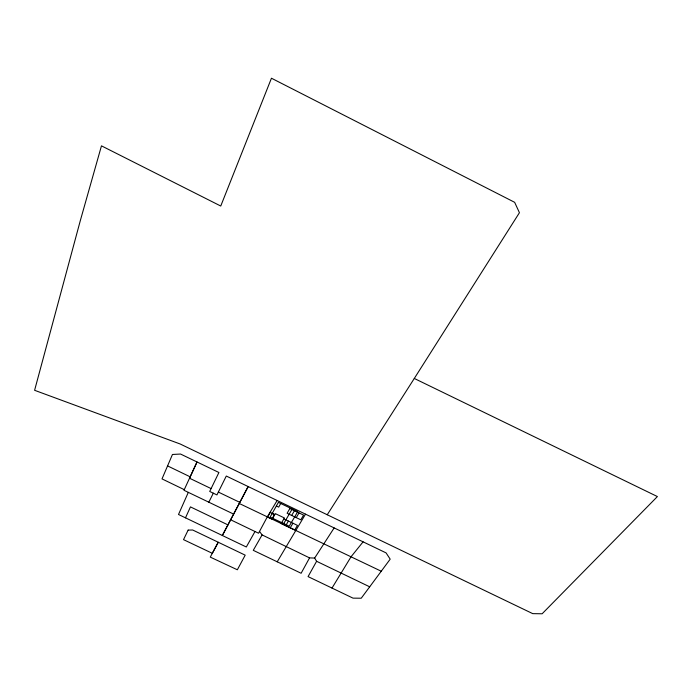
<?xml version="1.0" encoding="UTF-8"?>
<svg xmlns="http://www.w3.org/2000/svg" width="692" height="692" viewBox="0 0 692 692"><rect width="100%" height="100%" fill="white"/><g stroke="black" fill="none" stroke-linecap="round" stroke-linejoin="round"><path stroke-width="1.04" d="M259.526 531.413L262.095 534.916L309.558 557.882L314.644 558.072L316.607 561.29L308.07 576.6L353.015 598.139L361.241 598.217L390.193 559.162L386.067 552.891L226.293 476.044L216.942 494.918L209.719 491.458L218.914 472.498L180.534 454.038L172.455 454.48L162.014 478.899L184.271 489.659M188.319 492.349L178.501 514.485L246.317 546.991L255.002 531.508M185.491 517.841L190.456 506.89L227.936 524.882L248.168 486.562L222.331 535.504L227.936 524.882M233.637 514.104L183.977 490.273L197.021 461.971L189.539 478.233L211.095 488.587M208.828 502.193L213.326 493.18M309.558 557.882L301.124 573.27L253.272 550.33L262.095 534.916M272.449 518.178L274.43 514.658L272.12 513.559M280.718 503.508L278.686 507.115L276.359 505.999M277.215 561.809L305.518 514.147M283.746 523.567L292.197 508.992M285.709 525.678L288.408 521.059M291.678 515.445L294.437 510.722M332.004 588.07L351.078 556.731L363.092 541.845M290.216 527.832L292.941 523.221M296.237 517.625L299.022 512.91M277.146 500.506L267.302 516.889L258.548 533.221L230.635 519.779M314.644 558.072L334.149 527.918M414.292 378.463L519.433 212.712L514.649 202.323L271.454 78.222L220.748 206.034L101.465 145.848L80.359 220.463L34.6 390.297L180.205 444.004L532.745 613.64L542.13 613.778L657.4 496.562L414.292 378.463L327.23 514.753M274.793 514.554L270.252 512.383L267.648 517.054L272.164 519.208L275.312 513.628L284.403 517.962L281.194 523.524L294.731 529.986L297.474 525.392L283.867 518.888M239.242 503.473L381.257 571.229M218.326 492.064L239.813 502.375M316.607 561.29L369.701 586.816M167.559 465.898L190.188 476.84M188.137 530.098L183.518 539.639L212.306 553.306L218.248 542.243L210.273 557.112L237.347 569.776L245.202 555.157L192.696 530.003L188.137 530.098M278.383 502.383L270.148 517.08L289.213 526.179L297.759 511.647L278.383 502.383M289.844 508.525L287.111 513.265L300.804 519.813L303.606 515.107L289.844 508.525"/></g></svg>
